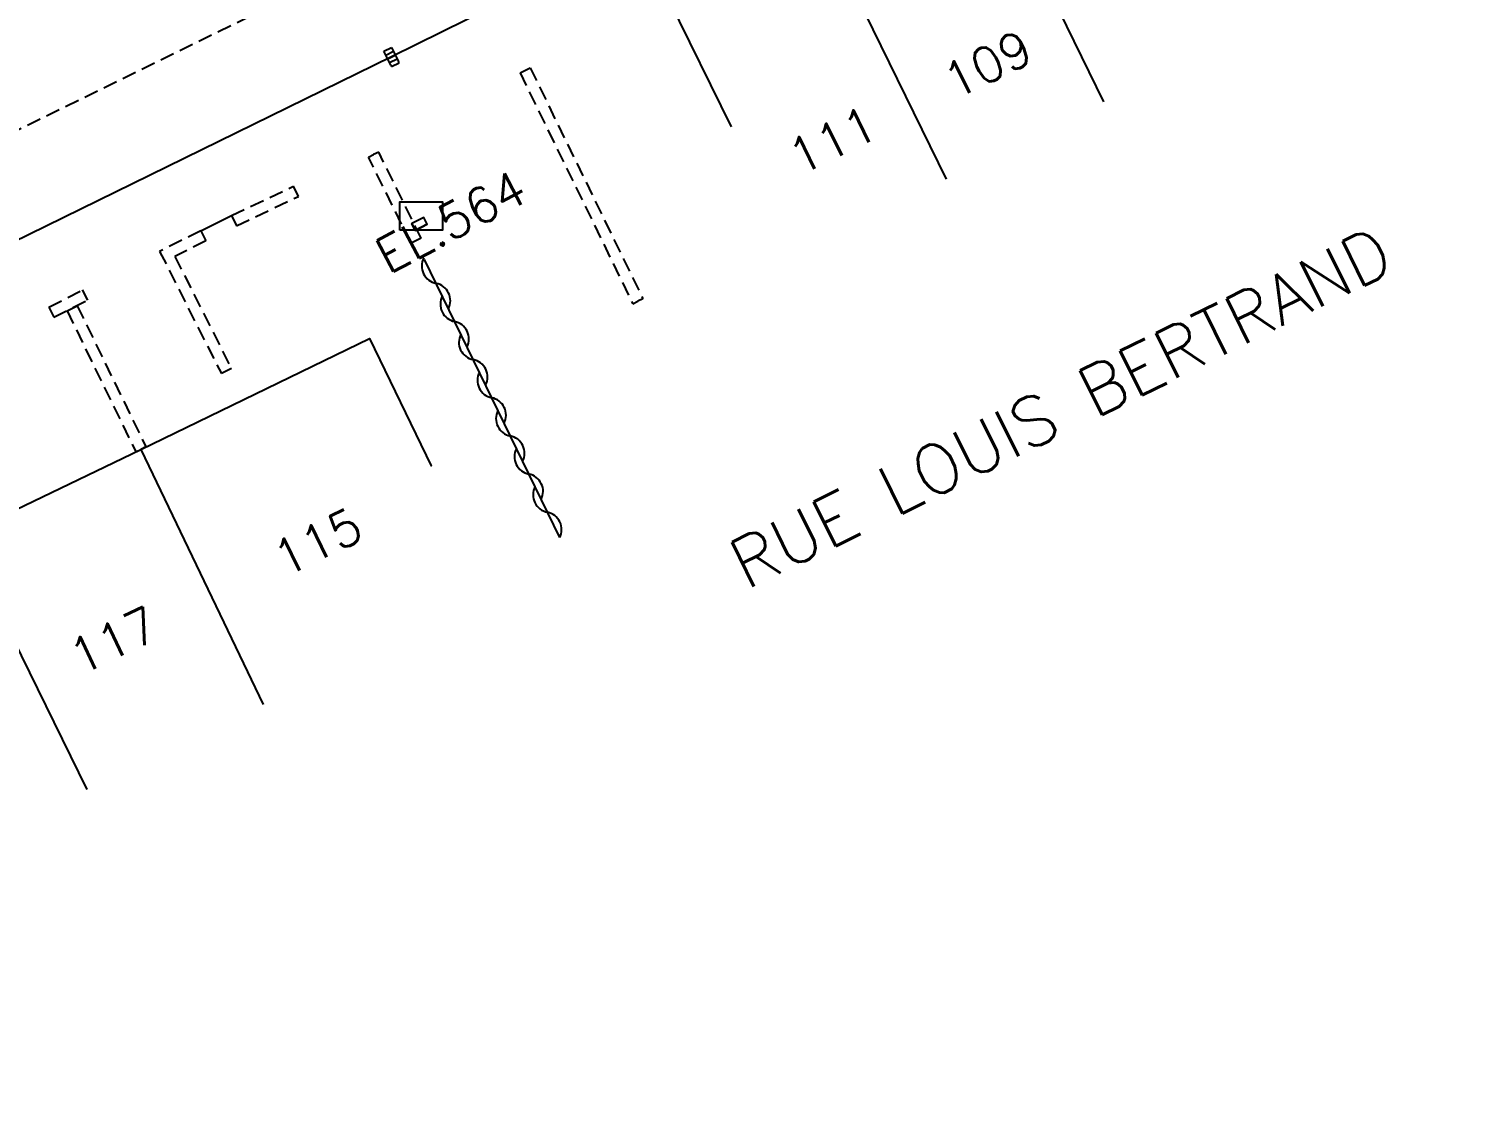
# Model space of a CAD drawing. Header units: millimetres. Extents: x 135999 to 137000, y 128000 to 129000.
# Drawn here: x 136248.3 to 136299.1, y 128768.2 to 128806.6 of the extents above; entities that cross this region are included whole.
import ezdxf
from ezdxf.enums import TextEntityAlignment as Align

# ---------------------------------------------------------------- set-up
doc = ezdxf.new("R2010")
doc.units = ezdxf.units.MM
doc.linetypes.add('DASHED', pattern=[0.75, 0.5, -0.25])
doc.layers.get('0').update_dxf_attribs({"linetype": 'CONTINUOUS'})
for name, color, linetype in [('W0001', 6, 'DASHED'), ('W0008', 7, 'CONTINUOUS'), ('W0100', 7, 'CONTINUOUS'), ('W0105', 7, 'CONTINUOUS'), ('W0112', 1, 'DASHED'), ('W0310', 3, 'CONTINUOUS'), ('W0400', 7, 'CONTINUOUS'), ('W0984', 7, 'CONTINUOUS'), ('W0989', 7, 'CONTINUOUS'), ('W0991', 7, 'CONTINUOUS'), ('W1102', 7, 'CONTINUOUS'), ('W1471', 7, 'CONTINUOUS')]:
    doc.layers.add(name, color=color, linetype=linetype)
doc.styles.get("Standard").update_dxf_attribs({"font": 'romans.shx', "width": 0.85})

# ---------------------------------------------------------------- blocks, each defined once
blk = doc.blocks.new('T1471')
at = {"color": 0, "linetype": 'Continuous', "flags": 128}
blk.add_lwpolyline([(-0.75, -0.5), (-0.75, 0.5), (0.75, 0.5), (0.75, -0.5), (-0.75, -0.5)], dxfattribs=at)
blk = doc.blocks.new('T400')
for p, q in [((-0.15, 0.3), (0.15, 0.3)), ((-0.15, -0.25), (-0.15, 0.3)), ((-0.15, 0.15), (0.15, 0.15)), ((-0.15, 0), (0.15, 0)), ((0.15, 0.3), (0.15, -0.25)), ((-0.15, -0.15), (0.15, -0.15)), ((-0.15, -0.25), (-0.15, -0.3)), ((-0.15, -0.3), (0.15, -0.3)), ((0.15, -0.3), (0.15, -0.25))]:
    blk.add_line(p, q)
blk = doc.blocks.new('t310o')
at = {"color": 0, "linetype": 'Continuous'}
for centre, start, end in [((-0.5, 0.375), 216.8699, 323.1304), ((0.5, -0.375), 36.8699, 143.1303)]:
    blk.add_arc(centre, 0.625, start, end, dxfattribs=at)

msp = doc.modelspace()

# ---------------------------------------------------------------- linework, layer by layer
at = {"layer": 'W0001'}
msp.add_lwpolyline([(136000, 128584.107), (136009.406, 128595.152), (136022.774, 128610.824), (136041.53, 128632.878), (136059.85, 128654.346), (136076.81, 128674.176), (136094.364, 128694.815), (136123.932, 128729.484), (136134.516, 128741.83), (136142.57, 128753.845), (136153.439, 128757.198), (136158.678, 128758.998), (136173.73, 128766.358), (136214.573, 128786.657), (136266.834, 128812.284), (136292.126, 128824.748), (136310.908, 128833.918), (136326.68, 128841.701)], dxfattribs=at)
at = {"layer": 'W0008'}
msp.add_lwpolyline([(136328.162, 128838.521), (136303.877, 128826.533), (136292.036, 128820.765), (136264.644, 128807.331), (136261.113, 128805.578), (136228.143, 128789.412), (136225.764, 128788.27), (136204.74, 128777.937), (136204.162, 128777.681), (136190.915, 128770.922), (136177.351, 128764.262), (136162.924, 128757.169), (136151.877, 128751.866), (136146.188, 128749.49), (136143.929, 128747.372), (136141.932, 128745.172), (136125.692, 128726.329), (136117.284, 128716.531), (136101.838, 128698.405), (136083.32, 128676.702), (136077.835, 128670.285), (136075.231, 128667.246), (136063.987, 128654.092)], dxfattribs=at)
at = {"layer": 'W0100'}
for points in [[(136273.139, 128803.104), (136270.937, 128807.593)], [(136261.828, 128799.683), (136261.828, 128799.683), (136261.828, 128799.683), (136261.828, 128799.683), (136261.828, 128799.683), (136261.828, 128799.683), (136261.828, 128799.683), (136261.828, 128799.683), (136261.828, 128799.683), (136261.828, 128799.683), (136261.828, 128799.683), (136261.828, 128799.683), (136261.828, 128799.683), (136261.828, 128799.683), (136261.828, 128799.683), (136261.828, 128799.683), (136261.828, 128799.683), (136261.828, 128799.683), (136261.828, 128799.683), (136261.828, 128799.683), (136261.828, 128799.683), (136261.828, 128799.683), (136261.828, 128799.683), (136261.828, 128799.683), (136261.828, 128799.683), (136261.828, 128799.683), (136261.828, 128799.683), (136261.828, 128799.683), (136261.828, 128799.683), (136261.828, 128799.683), (136261.828, 128799.683), (136261.828, 128799.683), (136261.828, 128799.683), (136261.828, 128799.683), (136261.828, 128799.683), (136261.828, 128799.683), (136261.828, 128799.683), (136261.828, 128799.683), (136261.828, 128799.683), (136261.828, 128799.683), (136261.828, 128799.683), (136261.828, 128799.683), (136261.828, 128799.683), (136261.828, 128799.683), (136261.828, 128799.683), (136261.828, 128799.683), (136261.828, 128799.683), (136261.828, 128799.683), (136261.828, 128799.683), (136261.828, 128799.683), (136261.828, 128799.683), (136261.828, 128799.683), (136261.828, 128799.683), (136261.828, 128799.683), (136261.828, 128799.683), (136261.828, 128799.683), (136261.828, 128799.683), (136261.828, 128799.683), (136261.828, 128799.683), (136261.828, 128799.683), (136261.828, 128799.683), (136261.828, 128799.683), (136261.828, 128799.683), (136261.828, 128799.683), (136261.828, 128799.683), (136261.828, 128799.683), (136261.828, 128799.683), (136261.828, 128799.683), (136261.828, 128799.683), (136261.828, 128799.683), (136261.828, 128799.683), (136261.828, 128799.683), (136261.828, 128799.683), (136261.828, 128799.683), (136261.828, 128799.683), (136261.828, 128799.683), (136261.828, 128799.683), (136261.828, 128799.683), (136261.828, 128799.683), (136261.828, 128799.683), (136261.828, 128799.683), (136261.828, 128799.683), (136261.828, 128799.683), (136261.828, 128799.683), (136261.828, 128799.683), (136261.828, 128799.683), (136261.828, 128799.683), (136261.828, 128799.683), (136261.828, 128799.683), (136261.828, 128799.683), (136261.828, 128799.683), (136261.828, 128799.683), (136261.828, 128799.683), (136261.828, 128799.683), (136261.828, 128799.683), (136261.828, 128799.683), (136261.828, 128799.683), (136261.828, 128799.683), (136261.828, 128799.683), (136261.953, 128799.445), (136262.376, 128799.667), (136262.251, 128799.905), (136261.828, 128799.683), (136261.828, 128799.683), (136261.828, 128799.683), (136261.828, 128799.683), (136261.828, 128799.683), (136261.828, 128799.683), (136261.828, 128799.683), (136261.828, 128799.683), (136261.828, 128799.683), (136261.828, 128799.683), (136261.828, 128799.683), (136261.828, 128799.683), (136261.828, 128799.683), (136261.828, 128799.683), (136261.828, 128799.683), (136261.828, 128799.683), (136261.828, 128799.683), (136261.828, 128799.683), (136261.828, 128799.683), (136261.828, 128799.683)], [(136262.376, 128799.667), (136261.953, 128799.445), (136261.828, 128799.683), (136261.828, 128799.683), (136261.828, 128799.683), (136261.828, 128799.683), (136261.828, 128799.683), (136261.828, 128799.683), (136261.828, 128799.683), (136261.828, 128799.683), (136261.828, 128799.683), (136261.828, 128799.683), (136261.828, 128799.683), (136261.828, 128799.683), (136261.828, 128799.683), (136261.828, 128799.683), (136261.828, 128799.683), (136261.828, 128799.683), (136261.828, 128799.683), (136261.828, 128799.683), (136261.828, 128799.683), (136261.828, 128799.683), (136261.828, 128799.683), (136261.828, 128799.683), (136261.828, 128799.683), (136261.828, 128799.683), (136261.828, 128799.683), (136261.828, 128799.683), (136261.828, 128799.683), (136261.828, 128799.683), (136261.828, 128799.683), (136261.828, 128799.683), (136261.828, 128799.683), (136261.828, 128799.683), (136261.828, 128799.683), (136261.828, 128799.683), (136261.828, 128799.683), (136261.828, 128799.683), (136261.828, 128799.683), (136261.828, 128799.683), (136261.828, 128799.683), (136261.828, 128799.683), (136261.828, 128799.683), (136261.828, 128799.683), (136261.828, 128799.683), (136261.828, 128799.683), (136261.828, 128799.683), (136261.828, 128799.683), (136261.828, 128799.683), (136261.828, 128799.683), (136261.828, 128799.683), (136261.828, 128799.683), (136261.828, 128799.683), (136261.828, 128799.683), (136261.828, 128799.683), (136261.828, 128799.683), (136261.828, 128799.683), (136261.828, 128799.683), (136261.828, 128799.683), (136261.828, 128799.683), (136261.828, 128799.683), (136261.828, 128799.683), (136261.828, 128799.683), (136261.828, 128799.683), (136261.828, 128799.683), (136261.828, 128799.683), (136261.828, 128799.683), (136261.828, 128799.683), (136261.828, 128799.683), (136261.828, 128799.683), (136261.828, 128799.683), (136261.828, 128799.683), (136261.828, 128799.683), (136261.828, 128799.683), (136261.828, 128799.683), (136261.828, 128799.683), (136261.828, 128799.683), (136261.828, 128799.683), (136261.828, 128799.683), (136261.828, 128799.683), (136261.828, 128799.683), (136261.828, 128799.683), (136261.828, 128799.683), (136261.828, 128799.683), (136261.828, 128799.683), (136261.828, 128799.683), (136261.828, 128799.683), (136261.828, 128799.683), (136261.828, 128799.683), (136261.828, 128799.683), (136261.828, 128799.683), (136261.828, 128799.683), (136261.828, 128799.683), (136261.828, 128799.683), (136261.828, 128799.683), (136261.828, 128799.683), (136261.828, 128799.683), (136261.828, 128799.683), (136261.828, 128799.683), (136261.828, 128799.683), (136261.828, 128799.683), (136261.828, 128799.683), (136261.828, 128799.683), (136261.828, 128799.683), (136261.828, 128799.683), (136261.828, 128799.683), (136261.828, 128799.683), (136261.828, 128799.683), (136261.828, 128799.683), (136261.828, 128799.683), (136261.828, 128799.683), (136261.828, 128799.683), (136261.828, 128799.683), (136261.828, 128799.683), (136261.828, 128799.683), (136261.828, 128799.683), (136261.828, 128799.683), (136261.828, 128799.683), (136261.828, 128799.683), (136261.828, 128799.683)], [(136245.913, 128788.654), (136252.251, 128791.692), (136260.335, 128795.618), (136262.519, 128791.12), (136262.519, 128791.12), (136262.519, 128791.12), (136262.519, 128791.12), (136262.519, 128791.12), (136262.519, 128791.12), (136262.519, 128791.12), (136262.519, 128791.12), (136262.519, 128791.12), (136262.519, 128791.12), (136262.519, 128791.12), (136262.519, 128791.12), (136262.519, 128791.12), (136262.519, 128791.12), (136262.519, 128791.12), (136262.519, 128791.12), (136262.519, 128791.12), (136262.519, 128791.12), (136262.519, 128791.12), (136262.519, 128791.12), (136262.519, 128791.12), (136262.519, 128791.12), (136262.519, 128791.12), (136262.519, 128791.12), (136262.519, 128791.12), (136262.519, 128791.12), (136262.519, 128791.12), (136262.519, 128791.12), (136262.519, 128791.12), (136262.519, 128791.12), (136262.519, 128791.12), (136262.519, 128791.12), (136262.519, 128791.12), (136262.519, 128791.12), (136262.519, 128791.12), (136262.519, 128791.12), (136262.519, 128791.12), (136262.519, 128791.12), (136262.519, 128791.12), (136262.519, 128791.12), (136262.519, 128791.12), (136262.519, 128791.12), (136262.519, 128791.12), (136262.519, 128791.12), (136262.519, 128791.12), (136262.519, 128791.12), (136262.519, 128791.12), (136262.519, 128791.12), (136262.519, 128791.12), (136262.519, 128791.12), (136262.519, 128791.12), (136262.519, 128791.12), (136262.519, 128791.12), (136262.519, 128791.12), (136262.519, 128791.12), (136262.519, 128791.12), (136262.519, 128791.12), (136262.519, 128791.12), (136262.519, 128791.12), (136262.519, 128791.12), (136262.519, 128791.12), (136262.519, 128791.12), (136262.519, 128791.12), (136262.519, 128791.12), (136262.519, 128791.12), (136262.519, 128791.12), (136262.519, 128791.12), (136262.519, 128791.12), (136262.519, 128791.12), (136262.519, 128791.12), (136262.519, 128791.12), (136262.519, 128791.12), (136262.519, 128791.12), (136262.519, 128791.12), (136262.519, 128791.12), (136262.519, 128791.12), (136262.519, 128791.12), (136262.519, 128791.12), (136262.519, 128791.12), (136262.519, 128791.12), (136262.519, 128791.12), (136262.519, 128791.12), (136262.519, 128791.12), (136262.519, 128791.12), (136262.519, 128791.12), (136262.519, 128791.12), (136262.519, 128791.12), (136262.519, 128791.12), (136262.519, 128791.12), (136262.519, 128791.12), (136262.519, 128791.12), (136262.519, 128791.12), (136262.519, 128791.12), (136262.519, 128791.12), (136262.519, 128791.12), (136262.519, 128791.12), (136262.519, 128791.12), (136262.519, 128791.12), (136262.519, 128791.12), (136262.519, 128791.12), (136262.519, 128791.12), (136262.519, 128791.12), (136262.519, 128791.12), (136262.519, 128791.12), (136262.519, 128791.12), (136262.519, 128791.12), (136262.519, 128791.12)], [(136245.913, 128788.654), (136252.251, 128791.692), (136260.335, 128795.618), (136262.519, 128791.12), (136262.519, 128791.12), (136262.519, 128791.12), (136262.519, 128791.12), (136262.519, 128791.12), (136262.519, 128791.12), (136262.519, 128791.12), (136262.519, 128791.12), (136262.519, 128791.12), (136262.519, 128791.12), (136262.519, 128791.12), (136262.519, 128791.12), (136262.519, 128791.12), (136262.519, 128791.12), (136262.519, 128791.12), (136262.519, 128791.12), (136262.519, 128791.12), (136262.519, 128791.12), (136262.519, 128791.12), (136262.519, 128791.12), (136262.519, 128791.12), (136262.519, 128791.12), (136262.519, 128791.12), (136262.519, 128791.12), (136262.519, 128791.12), (136262.519, 128791.12), (136262.519, 128791.12), (136262.519, 128791.12), (136262.519, 128791.12), (136262.519, 128791.12), (136262.519, 128791.12), (136262.519, 128791.12), (136262.519, 128791.12), (136262.519, 128791.12), (136262.519, 128791.12), (136262.519, 128791.12), (136262.519, 128791.12), (136262.519, 128791.12), (136262.519, 128791.12), (136262.519, 128791.12), (136262.519, 128791.12), (136262.519, 128791.12), (136262.519, 128791.12), (136262.519, 128791.12), (136262.519, 128791.12), (136262.519, 128791.12), (136262.519, 128791.12), (136262.519, 128791.12), (136262.519, 128791.12), (136262.519, 128791.12), (136262.519, 128791.12), (136262.519, 128791.12), (136262.519, 128791.12), (136262.519, 128791.12), (136262.519, 128791.12), (136262.519, 128791.12), (136262.519, 128791.12), (136262.519, 128791.12), (136262.519, 128791.12), (136262.519, 128791.12), (136262.519, 128791.12), (136262.519, 128791.12), (136262.519, 128791.12), (136262.519, 128791.12), (136262.519, 128791.12), (136262.519, 128791.12), (136262.519, 128791.12), (136262.519, 128791.12), (136262.519, 128791.12), (136262.519, 128791.12), (136262.519, 128791.12), (136262.519, 128791.12), (136262.519, 128791.12), (136262.519, 128791.12), (136262.519, 128791.12), (136262.519, 128791.12), (136262.519, 128791.12), (136262.519, 128791.12), (136262.519, 128791.12), (136262.519, 128791.12), (136262.519, 128791.12), (136262.519, 128791.12), (136262.519, 128791.12), (136262.519, 128791.12), (136262.519, 128791.12), (136262.519, 128791.12), (136262.519, 128791.12), (136262.519, 128791.12), (136262.519, 128791.12), (136262.519, 128791.12), (136262.519, 128791.12), (136262.519, 128791.12), (136262.519, 128791.12), (136262.519, 128791.12), (136262.519, 128791.12), (136262.519, 128791.12), (136262.519, 128791.12), (136262.519, 128791.12), (136262.519, 128791.12), (136262.519, 128791.12), (136262.519, 128791.12), (136262.519, 128791.12), (136262.519, 128791.12), (136262.519, 128791.12), (136262.519, 128791.12), (136262.519, 128791.12), (136262.519, 128791.12)]]:
    msp.add_lwpolyline(points, dxfattribs=at)
at = {"layer": 'W0105'}
msp.add_line((136254.374, 128799.428), (136255.454, 128799.965), dxfattribs=at)
at = {"layer": 'W0112'}
for points in [[(136265.658, 128805.017), (136266.017, 128805.192), (136270.003, 128797.027), (136269.823, 128796.939), (136269.823, 128796.939), (136269.823, 128796.939), (136269.823, 128796.939), (136269.823, 128796.939), (136269.823, 128796.939), (136269.823, 128796.939), (136269.823, 128796.939), (136269.823, 128796.939), (136269.823, 128796.939), (136269.823, 128796.939), (136269.823, 128796.939), (136269.823, 128796.939), (136269.823, 128796.939), (136269.823, 128796.939), (136269.823, 128796.939), (136269.823, 128796.939), (136269.823, 128796.939), (136269.823, 128796.939), (136269.823, 128796.939), (136269.823, 128796.939), (136269.823, 128796.939), (136269.823, 128796.939), (136269.823, 128796.939), (136269.823, 128796.939), (136269.823, 128796.939), (136269.823, 128796.939), (136269.823, 128796.939), (136269.823, 128796.939), (136269.823, 128796.939), (136269.823, 128796.939), (136269.823, 128796.939), (136269.823, 128796.939), (136269.823, 128796.939), (136269.823, 128796.939), (136269.823, 128796.939), (136269.823, 128796.939), (136269.823, 128796.939), (136269.823, 128796.939), (136269.823, 128796.939), (136269.823, 128796.939), (136269.823, 128796.939), (136269.823, 128796.939), (136269.823, 128796.939), (136269.823, 128796.939), (136269.823, 128796.939), (136269.823, 128796.939), (136269.823, 128796.939), (136269.823, 128796.939), (136269.823, 128796.939), (136269.823, 128796.939), (136269.823, 128796.939), (136269.823, 128796.939), (136269.823, 128796.939), (136269.823, 128796.939), (136269.823, 128796.939), (136269.823, 128796.939), (136269.823, 128796.939), (136269.823, 128796.939), (136269.823, 128796.939), (136269.823, 128796.939), (136269.823, 128796.939), (136269.823, 128796.939), (136269.823, 128796.939), (136269.823, 128796.939), (136269.823, 128796.939), (136269.823, 128796.939), (136269.823, 128796.939), (136269.823, 128796.939), (136269.823, 128796.939), (136269.823, 128796.939), (136269.823, 128796.939), (136269.823, 128796.939), (136269.823, 128796.939), (136269.823, 128796.939), (136269.823, 128796.939), (136269.823, 128796.939), (136269.823, 128796.939), (136269.823, 128796.939), (136269.823, 128796.939), (136269.823, 128796.939), (136269.823, 128796.939), (136269.823, 128796.939), (136269.823, 128796.939), (136269.823, 128796.939), (136269.823, 128796.939), (136269.823, 128796.939), (136269.823, 128796.939), (136269.823, 128796.939), (136269.823, 128796.939), (136269.823, 128796.939), (136269.823, 128796.939), (136269.823, 128796.939), (136269.823, 128796.939), (136269.823, 128796.939), (136269.823, 128796.939), (136269.823, 128796.939), (136269.823, 128796.939), (136269.823, 128796.939), (136269.823, 128796.939), (136269.823, 128796.939), (136269.823, 128796.939), (136269.823, 128796.939), (136269.823, 128796.939), (136269.823, 128796.939), (136269.823, 128796.939), (136269.823, 128796.939), (136269.823, 128796.939), (136269.823, 128796.939), (136269.823, 128796.939), (136269.823, 128796.939), (136269.823, 128796.939), (136269.823, 128796.939), (136269.823, 128796.939), (136269.823, 128796.939), (136269.823, 128796.939), (136269.823, 128796.939)], [(136265.658, 128805.017), (136269.644, 128796.851), (136269.823, 128796.939), (136269.823, 128796.939), (136269.823, 128796.939), (136269.823, 128796.939), (136269.823, 128796.939), (136269.823, 128796.939), (136269.823, 128796.939), (136269.823, 128796.939), (136269.823, 128796.939), (136269.823, 128796.939), (136269.823, 128796.939), (136269.823, 128796.939), (136269.823, 128796.939), (136269.823, 128796.939), (136269.823, 128796.939), (136269.823, 128796.939), (136269.823, 128796.939), (136269.823, 128796.939), (136269.823, 128796.939), (136269.823, 128796.939), (136269.823, 128796.939), (136269.823, 128796.939), (136269.823, 128796.939), (136269.823, 128796.939), (136269.823, 128796.939), (136269.823, 128796.939), (136269.823, 128796.939), (136269.823, 128796.939), (136269.823, 128796.939), (136269.823, 128796.939), (136269.823, 128796.939), (136269.823, 128796.939), (136269.823, 128796.939), (136269.823, 128796.939), (136269.823, 128796.939), (136269.823, 128796.939), (136269.823, 128796.939), (136269.823, 128796.939), (136269.823, 128796.939), (136269.823, 128796.939), (136269.823, 128796.939), (136269.823, 128796.939), (136269.823, 128796.939), (136269.823, 128796.939), (136269.823, 128796.939), (136269.823, 128796.939), (136269.823, 128796.939), (136269.823, 128796.939), (136269.823, 128796.939), (136269.823, 128796.939), (136269.823, 128796.939), (136269.823, 128796.939), (136269.823, 128796.939), (136269.823, 128796.939), (136269.823, 128796.939), (136269.823, 128796.939), (136269.823, 128796.939), (136269.823, 128796.939), (136269.823, 128796.939), (136269.823, 128796.939), (136269.823, 128796.939), (136269.823, 128796.939), (136269.823, 128796.939), (136269.823, 128796.939), (136269.823, 128796.939), (136269.823, 128796.939), (136269.823, 128796.939), (136269.823, 128796.939), (136269.823, 128796.939), (136269.823, 128796.939), (136269.823, 128796.939), (136269.823, 128796.939), (136269.823, 128796.939), (136269.823, 128796.939), (136269.823, 128796.939), (136269.823, 128796.939), (136269.823, 128796.939), (136269.823, 128796.939), (136269.823, 128796.939), (136269.823, 128796.939), (136269.823, 128796.939), (136269.823, 128796.939), (136269.823, 128796.939), (136269.823, 128796.939), (136269.823, 128796.939), (136269.823, 128796.939), (136269.823, 128796.939), (136269.823, 128796.939), (136269.823, 128796.939), (136269.823, 128796.939), (136269.823, 128796.939), (136269.823, 128796.939), (136269.823, 128796.939), (136269.823, 128796.939), (136269.823, 128796.939), (136269.823, 128796.939), (136269.823, 128796.939), (136269.823, 128796.939), (136269.823, 128796.939), (136269.823, 128796.939), (136269.823, 128796.939), (136269.823, 128796.939), (136269.823, 128796.939), (136269.823, 128796.939), (136269.823, 128796.939), (136269.823, 128796.939), (136269.823, 128796.939), (136269.823, 128796.939), (136269.823, 128796.939), (136269.823, 128796.939), (136269.823, 128796.939), (136269.823, 128796.939), (136269.823, 128796.939), (136269.823, 128796.939), (136269.823, 128796.939), (136269.823, 128796.939), (136269.823, 128796.939), (136269.823, 128796.939)], [(136262.162, 128799.165), (136261.803, 128798.988), (136260.301, 128802.035), (136260.48, 128802.124), (136260.48, 128802.124), (136260.48, 128802.124), (136260.48, 128802.124), (136260.48, 128802.124), (136260.48, 128802.124), (136260.48, 128802.124), (136260.48, 128802.124), (136260.48, 128802.124), (136260.48, 128802.124), (136260.48, 128802.124), (136260.48, 128802.124), (136260.48, 128802.124), (136260.48, 128802.124), (136260.48, 128802.124), (136260.48, 128802.124), (136260.48, 128802.124), (136260.48, 128802.124), (136260.48, 128802.124), (136260.48, 128802.124), (136260.48, 128802.124), (136260.48, 128802.124), (136260.48, 128802.124), (136260.48, 128802.124), (136260.48, 128802.124), (136260.48, 128802.124), (136260.48, 128802.124), (136260.48, 128802.124), (136260.48, 128802.124), (136260.48, 128802.124), (136260.48, 128802.124), (136260.48, 128802.124), (136260.48, 128802.124), (136260.48, 128802.124), (136260.48, 128802.124), (136260.48, 128802.124), (136260.48, 128802.124), (136260.48, 128802.124), (136260.48, 128802.124), (136260.48, 128802.124), (136260.48, 128802.124), (136260.48, 128802.124), (136260.48, 128802.124), (136260.48, 128802.124), (136260.48, 128802.124), (136260.48, 128802.124), (136260.48, 128802.124), (136260.48, 128802.124), (136260.48, 128802.124), (136260.48, 128802.124), (136260.48, 128802.124), (136260.48, 128802.124), (136260.48, 128802.124), (136260.48, 128802.124), (136260.48, 128802.124), (136260.48, 128802.124), (136260.48, 128802.124), (136260.48, 128802.124), (136260.48, 128802.124), (136260.48, 128802.124), (136260.48, 128802.124), (136260.48, 128802.124), (136260.48, 128802.124), (136260.48, 128802.124), (136260.48, 128802.124), (136260.48, 128802.124), (136260.48, 128802.124), (136260.48, 128802.124), (136260.48, 128802.124), (136260.48, 128802.124), (136260.48, 128802.124), (136260.48, 128802.124), (136260.48, 128802.124), (136260.48, 128802.124), (136260.48, 128802.124), (136260.48, 128802.124), (136260.48, 128802.124), (136260.48, 128802.124), (136260.48, 128802.124), (136260.48, 128802.124), (136260.48, 128802.124), (136260.48, 128802.124), (136260.48, 128802.124), (136260.48, 128802.124), (136260.48, 128802.124), (136260.48, 128802.124), (136260.48, 128802.124), (136260.48, 128802.124), (136260.48, 128802.124), (136260.48, 128802.124), (136260.48, 128802.124), (136260.48, 128802.124), (136260.48, 128802.124), (136260.48, 128802.124), (136260.48, 128802.124), (136260.48, 128802.124), (136260.48, 128802.124), (136260.48, 128802.124), (136260.48, 128802.124), (136260.48, 128802.124), (136260.48, 128802.124), (136260.48, 128802.124), (136260.48, 128802.124), (136260.48, 128802.124), (136260.48, 128802.124), (136260.48, 128802.124), (136260.48, 128802.124), (136260.48, 128802.124), (136260.48, 128802.124), (136260.48, 128802.124), (136260.48, 128802.124), (136260.48, 128802.124), (136260.48, 128802.124), (136260.48, 128802.124), (136260.48, 128802.124), (136260.48, 128802.124), (136260.48, 128802.124)], [(136262.162, 128799.165), (136260.659, 128802.212), (136260.48, 128802.124), (136260.48, 128802.124), (136260.48, 128802.124), (136260.48, 128802.124), (136260.48, 128802.124), (136260.48, 128802.124), (136260.48, 128802.124), (136260.48, 128802.124), (136260.48, 128802.124), (136260.48, 128802.124), (136260.48, 128802.124), (136260.48, 128802.124), (136260.48, 128802.124), (136260.48, 128802.124), (136260.48, 128802.124), (136260.48, 128802.124), (136260.48, 128802.124), (136260.48, 128802.124), (136260.48, 128802.124), (136260.48, 128802.124), (136260.48, 128802.124), (136260.48, 128802.124), (136260.48, 128802.124), (136260.48, 128802.124), (136260.48, 128802.124), (136260.48, 128802.124), (136260.48, 128802.124), (136260.48, 128802.124), (136260.48, 128802.124), (136260.48, 128802.124), (136260.48, 128802.124), (136260.48, 128802.124), (136260.48, 128802.124), (136260.48, 128802.124), (136260.48, 128802.124), (136260.48, 128802.124), (136260.48, 128802.124), (136260.48, 128802.124), (136260.48, 128802.124), (136260.48, 128802.124), (136260.48, 128802.124), (136260.48, 128802.124), (136260.48, 128802.124), (136260.48, 128802.124), (136260.48, 128802.124), (136260.48, 128802.124), (136260.48, 128802.124), (136260.48, 128802.124), (136260.48, 128802.124), (136260.48, 128802.124), (136260.48, 128802.124), (136260.48, 128802.124), (136260.48, 128802.124), (136260.48, 128802.124), (136260.48, 128802.124), (136260.48, 128802.124), (136260.48, 128802.124), (136260.48, 128802.124), (136260.48, 128802.124), (136260.48, 128802.124), (136260.48, 128802.124), (136260.48, 128802.124), (136260.48, 128802.124), (136260.48, 128802.124), (136260.48, 128802.124), (136260.48, 128802.124), (136260.48, 128802.124), (136260.48, 128802.124), (136260.48, 128802.124), (136260.48, 128802.124), (136260.48, 128802.124), (136260.48, 128802.124), (136260.48, 128802.124), (136260.48, 128802.124), (136260.48, 128802.124), (136260.48, 128802.124), (136260.48, 128802.124), (136260.48, 128802.124), (136260.48, 128802.124), (136260.48, 128802.124), (136260.48, 128802.124), (136260.48, 128802.124), (136260.48, 128802.124), (136260.48, 128802.124), (136260.48, 128802.124), (136260.48, 128802.124), (136260.48, 128802.124), (136260.48, 128802.124), (136260.48, 128802.124), (136260.48, 128802.124), (136260.48, 128802.124), (136260.48, 128802.124), (136260.48, 128802.124), (136260.48, 128802.124), (136260.48, 128802.124), (136260.48, 128802.124), (136260.48, 128802.124), (136260.48, 128802.124), (136260.48, 128802.124), (136260.48, 128802.124), (136260.48, 128802.124), (136260.48, 128802.124), (136260.48, 128802.124), (136260.48, 128802.124), (136260.48, 128802.124), (136260.48, 128802.124), (136260.48, 128802.124), (136260.48, 128802.124), (136260.48, 128802.124), (136260.48, 128802.124), (136260.48, 128802.124), (136260.48, 128802.124), (136260.48, 128802.124), (136260.48, 128802.124), (136260.48, 128802.124), (136260.48, 128802.124), (136260.48, 128802.124), (136260.48, 128802.124)], [(136255.454, 128799.965), (136257.651, 128801.008), (136257.651, 128801.008), (136257.651, 128801.008), (136257.651, 128801.008), (136257.651, 128801.008), (136257.651, 128801.008), (136257.651, 128801.008), (136257.651, 128801.008), (136257.651, 128801.008), (136257.651, 128801.008), (136257.651, 128801.008), (136257.651, 128801.008), (136257.651, 128801.008), (136257.651, 128801.008), (136257.651, 128801.008), (136257.651, 128801.008), (136257.651, 128801.008), (136257.651, 128801.008), (136257.651, 128801.008), (136257.651, 128801.008), (136257.651, 128801.008), (136257.651, 128801.008), (136257.651, 128801.008), (136257.651, 128801.008), (136257.651, 128801.008), (136257.651, 128801.008), (136257.651, 128801.008), (136257.651, 128801.008), (136257.651, 128801.008), (136257.651, 128801.008), (136257.651, 128801.008), (136257.651, 128801.008), (136257.651, 128801.008), (136257.651, 128801.008), (136257.651, 128801.008), (136257.651, 128801.008), (136257.651, 128801.008), (136257.651, 128801.008), (136257.651, 128801.008), (136257.651, 128801.008), (136257.651, 128801.008), (136257.651, 128801.008), (136257.651, 128801.008), (136257.651, 128801.008), (136257.651, 128801.008), (136257.651, 128801.008), (136257.651, 128801.008), (136257.651, 128801.008), (136257.651, 128801.008), (136257.651, 128801.008), (136257.651, 128801.008), (136257.651, 128801.008), (136257.651, 128801.008), (136257.651, 128801.008), (136257.651, 128801.008), (136257.651, 128801.008), (136257.651, 128801.008), (136257.651, 128801.008), (136257.651, 128801.008), (136257.651, 128801.008), (136257.651, 128801.008), (136257.651, 128801.008), (136257.651, 128801.008), (136257.651, 128801.008), (136257.651, 128801.008), (136257.651, 128801.008), (136257.651, 128801.008), (136257.651, 128801.008), (136257.651, 128801.008), (136257.651, 128801.008), (136257.651, 128801.008), (136257.651, 128801.008), (136257.651, 128801.008), (136257.651, 128801.008), (136257.651, 128801.008), (136257.651, 128801.008), (136257.651, 128801.008), (136257.651, 128801.008), (136257.651, 128801.008), (136257.651, 128801.008), (136257.651, 128801.008), (136257.651, 128801.008), (136257.651, 128801.008), (136257.651, 128801.008), (136257.651, 128801.008), (136257.651, 128801.008), (136257.651, 128801.008), (136257.651, 128801.008), (136257.651, 128801.008), (136257.651, 128801.008), (136257.651, 128801.008), (136257.651, 128801.008), (136257.651, 128801.008), (136257.651, 128801.008), (136257.651, 128801.008), (136257.651, 128801.008), (136257.651, 128801.008), (136257.651, 128801.008), (136257.651, 128801.008), (136257.651, 128801.008), (136257.651, 128801.008), (136257.651, 128801.008), (136257.651, 128801.008), (136257.651, 128801.008), (136257.651, 128801.008), (136257.651, 128801.008), (136257.651, 128801.008), (136257.651, 128801.008), (136257.651, 128801.008), (136257.651, 128801.008), (136257.651, 128801.008), (136257.651, 128801.008), (136257.651, 128801.008), (136257.651, 128801.008), (136257.651, 128801.008), (136257.651, 128801.008), (136257.651, 128801.008), (136257.651, 128801.008), (136257.651, 128801.008)], [(136255.454, 128799.965), (136255.626, 128799.604), (136257.822, 128800.647), (136257.651, 128801.008), (136257.651, 128801.008), (136257.651, 128801.008), (136257.651, 128801.008), (136257.651, 128801.008), (136257.651, 128801.008), (136257.651, 128801.008), (136257.651, 128801.008), (136257.651, 128801.008), (136257.651, 128801.008), (136257.651, 128801.008), (136257.651, 128801.008), (136257.651, 128801.008), (136257.651, 128801.008), (136257.651, 128801.008), (136257.651, 128801.008), (136257.651, 128801.008), (136257.651, 128801.008), (136257.651, 128801.008), (136257.651, 128801.008), (136257.651, 128801.008), (136257.651, 128801.008), (136257.651, 128801.008), (136257.651, 128801.008), (136257.651, 128801.008), (136257.651, 128801.008), (136257.651, 128801.008), (136257.651, 128801.008), (136257.651, 128801.008), (136257.651, 128801.008), (136257.651, 128801.008), (136257.651, 128801.008), (136257.651, 128801.008), (136257.651, 128801.008), (136257.651, 128801.008), (136257.651, 128801.008), (136257.651, 128801.008), (136257.651, 128801.008), (136257.651, 128801.008), (136257.651, 128801.008), (136257.651, 128801.008), (136257.651, 128801.008), (136257.651, 128801.008), (136257.651, 128801.008), (136257.651, 128801.008), (136257.651, 128801.008), (136257.651, 128801.008), (136257.651, 128801.008), (136257.651, 128801.008), (136257.651, 128801.008), (136257.651, 128801.008), (136257.651, 128801.008), (136257.651, 128801.008), (136257.651, 128801.008), (136257.651, 128801.008), (136257.651, 128801.008), (136257.651, 128801.008), (136257.651, 128801.008), (136257.651, 128801.008), (136257.651, 128801.008), (136257.651, 128801.008), (136257.651, 128801.008), (136257.651, 128801.008), (136257.651, 128801.008), (136257.651, 128801.008), (136257.651, 128801.008), (136257.651, 128801.008), (136257.651, 128801.008), (136257.651, 128801.008), (136257.651, 128801.008), (136257.651, 128801.008), (136257.651, 128801.008), (136257.651, 128801.008), (136257.651, 128801.008), (136257.651, 128801.008), (136257.651, 128801.008), (136257.651, 128801.008), (136257.651, 128801.008), (136257.651, 128801.008), (136257.651, 128801.008), (136257.651, 128801.008), (136257.651, 128801.008), (136257.651, 128801.008), (136257.651, 128801.008), (136257.651, 128801.008), (136257.651, 128801.008), (136257.651, 128801.008), (136257.651, 128801.008), (136257.651, 128801.008), (136257.651, 128801.008), (136257.651, 128801.008), (136257.651, 128801.008), (136257.651, 128801.008), (136257.651, 128801.008), (136257.651, 128801.008), (136257.651, 128801.008), (136257.651, 128801.008), (136257.651, 128801.008), (136257.651, 128801.008), (136257.651, 128801.008), (136257.651, 128801.008), (136257.651, 128801.008), (136257.651, 128801.008), (136257.651, 128801.008), (136257.651, 128801.008), (136257.651, 128801.008), (136257.651, 128801.008), (136257.651, 128801.008), (136257.651, 128801.008), (136257.651, 128801.008), (136257.651, 128801.008), (136257.651, 128801.008), (136257.651, 128801.008), (136257.651, 128801.008), (136257.651, 128801.008), (136257.651, 128801.008), (136257.651, 128801.008)], [(136254.374, 128799.428), (136252.913, 128798.702), (136255.095, 128794.376), (136255.095, 128794.376), (136255.095, 128794.376), (136255.095, 128794.376), (136255.095, 128794.376), (136255.095, 128794.376), (136255.095, 128794.376), (136255.095, 128794.376), (136255.095, 128794.376), (136255.095, 128794.376), (136255.095, 128794.376), (136255.095, 128794.376), (136255.095, 128794.376), (136255.095, 128794.376), (136255.095, 128794.376), (136255.095, 128794.376), (136255.095, 128794.376), (136255.095, 128794.376), (136255.095, 128794.376), (136255.095, 128794.376), (136255.095, 128794.376), (136255.095, 128794.376), (136255.095, 128794.376), (136255.095, 128794.376), (136255.095, 128794.376), (136255.095, 128794.376), (136255.095, 128794.376), (136255.095, 128794.376), (136255.095, 128794.376), (136255.095, 128794.376), (136255.095, 128794.376), (136255.095, 128794.376), (136255.095, 128794.376), (136255.095, 128794.376), (136255.095, 128794.376), (136255.095, 128794.376), (136255.095, 128794.376), (136255.095, 128794.376), (136255.095, 128794.376), (136255.095, 128794.376), (136255.095, 128794.376), (136255.095, 128794.376), (136255.095, 128794.376), (136255.095, 128794.376), (136255.095, 128794.376), (136255.095, 128794.376), (136255.095, 128794.376), (136255.095, 128794.376), (136255.095, 128794.376), (136255.095, 128794.376), (136255.095, 128794.376), (136255.095, 128794.376), (136255.095, 128794.376), (136255.095, 128794.376), (136255.095, 128794.376), (136255.095, 128794.376), (136255.095, 128794.376), (136255.095, 128794.376), (136255.095, 128794.376), (136255.095, 128794.376), (136255.095, 128794.376), (136255.095, 128794.376), (136255.095, 128794.376), (136255.095, 128794.376), (136255.095, 128794.376), (136255.095, 128794.376), (136255.095, 128794.376), (136255.095, 128794.376), (136255.095, 128794.376), (136255.095, 128794.376), (136255.095, 128794.376), (136255.095, 128794.376), (136255.095, 128794.376), (136255.095, 128794.376), (136255.095, 128794.376), (136255.095, 128794.376), (136255.095, 128794.376), (136255.095, 128794.376), (136255.095, 128794.376), (136255.095, 128794.376), (136255.095, 128794.376), (136255.095, 128794.376), (136255.095, 128794.376), (136255.095, 128794.376), (136255.095, 128794.376), (136255.095, 128794.376), (136255.095, 128794.376), (136255.095, 128794.376), (136255.095, 128794.376), (136255.095, 128794.376), (136255.095, 128794.376), (136255.095, 128794.376), (136255.095, 128794.376), (136255.095, 128794.376), (136255.095, 128794.376), (136255.095, 128794.376), (136255.095, 128794.376), (136255.095, 128794.376), (136255.095, 128794.376), (136255.095, 128794.376), (136255.095, 128794.376), (136255.095, 128794.376), (136255.095, 128794.376), (136255.095, 128794.376), (136255.095, 128794.376), (136255.095, 128794.376), (136255.095, 128794.376), (136255.095, 128794.376), (136255.095, 128794.376), (136255.095, 128794.376), (136255.095, 128794.376), (136255.095, 128794.376), (136255.095, 128794.376), (136255.095, 128794.376), (136255.095, 128794.376), (136255.095, 128794.376), (136255.095, 128794.376), (136255.095, 128794.376)], [(136254.374, 128799.428), (136254.552, 128799.07), (136253.451, 128798.523), (136255.452, 128794.556), (136255.095, 128794.376), (136255.095, 128794.376), (136255.095, 128794.376), (136255.095, 128794.376), (136255.095, 128794.376), (136255.095, 128794.376), (136255.095, 128794.376), (136255.095, 128794.376), (136255.095, 128794.376), (136255.095, 128794.376), (136255.095, 128794.376), (136255.095, 128794.376), (136255.095, 128794.376), (136255.095, 128794.376), (136255.095, 128794.376), (136255.095, 128794.376), (136255.095, 128794.376), (136255.095, 128794.376), (136255.095, 128794.376), (136255.095, 128794.376), (136255.095, 128794.376), (136255.095, 128794.376), (136255.095, 128794.376), (136255.095, 128794.376), (136255.095, 128794.376), (136255.095, 128794.376), (136255.095, 128794.376), (136255.095, 128794.376), (136255.095, 128794.376), (136255.095, 128794.376), (136255.095, 128794.376), (136255.095, 128794.376), (136255.095, 128794.376), (136255.095, 128794.376), (136255.095, 128794.376), (136255.095, 128794.376), (136255.095, 128794.376), (136255.095, 128794.376), (136255.095, 128794.376), (136255.095, 128794.376), (136255.095, 128794.376), (136255.095, 128794.376), (136255.095, 128794.376), (136255.095, 128794.376), (136255.095, 128794.376), (136255.095, 128794.376), (136255.095, 128794.376), (136255.095, 128794.376), (136255.095, 128794.376), (136255.095, 128794.376), (136255.095, 128794.376), (136255.095, 128794.376), (136255.095, 128794.376), (136255.095, 128794.376), (136255.095, 128794.376), (136255.095, 128794.376), (136255.095, 128794.376), (136255.095, 128794.376), (136255.095, 128794.376), (136255.095, 128794.376), (136255.095, 128794.376), (136255.095, 128794.376), (136255.095, 128794.376), (136255.095, 128794.376), (136255.095, 128794.376), (136255.095, 128794.376), (136255.095, 128794.376), (136255.095, 128794.376), (136255.095, 128794.376), (136255.095, 128794.376), (136255.095, 128794.376), (136255.095, 128794.376), (136255.095, 128794.376), (136255.095, 128794.376), (136255.095, 128794.376), (136255.095, 128794.376), (136255.095, 128794.376), (136255.095, 128794.376), (136255.095, 128794.376), (136255.095, 128794.376), (136255.095, 128794.376), (136255.095, 128794.376), (136255.095, 128794.376), (136255.095, 128794.376), (136255.095, 128794.376), (136255.095, 128794.376), (136255.095, 128794.376), (136255.095, 128794.376), (136255.095, 128794.376), (136255.095, 128794.376), (136255.095, 128794.376), (136255.095, 128794.376), (136255.095, 128794.376), (136255.095, 128794.376), (136255.095, 128794.376), (136255.095, 128794.376), (136255.095, 128794.376), (136255.095, 128794.376), (136255.095, 128794.376), (136255.095, 128794.376), (136255.095, 128794.376), (136255.095, 128794.376), (136255.095, 128794.376), (136255.095, 128794.376), (136255.095, 128794.376), (136255.095, 128794.376), (136255.095, 128794.376), (136255.095, 128794.376), (136255.095, 128794.376), (136255.095, 128794.376), (136255.095, 128794.376), (136255.095, 128794.376), (136255.095, 128794.376), (136255.095, 128794.376), (136255.095, 128794.376), (136255.095, 128794.376)], [(136248.995, 128796.726), (136250.189, 128797.337), (136250.189, 128797.337), (136250.189, 128797.337), (136250.189, 128797.337), (136250.189, 128797.337), (136250.189, 128797.337), (136250.189, 128797.337), (136250.189, 128797.337), (136250.189, 128797.337), (136250.189, 128797.337), (136250.189, 128797.337), (136250.189, 128797.337), (136250.189, 128797.337), (136250.189, 128797.337), (136250.189, 128797.337), (136250.189, 128797.337), (136250.189, 128797.337), (136250.189, 128797.337), (136250.189, 128797.337), (136250.189, 128797.337), (136250.189, 128797.337), (136250.189, 128797.337), (136250.189, 128797.337), (136250.189, 128797.337), (136250.189, 128797.337), (136250.189, 128797.337), (136250.189, 128797.337), (136250.189, 128797.337), (136250.189, 128797.337), (136250.189, 128797.337), (136250.189, 128797.337), (136250.189, 128797.337), (136250.189, 128797.337), (136250.189, 128797.337), (136250.189, 128797.337), (136250.189, 128797.337), (136250.189, 128797.337), (136250.189, 128797.337), (136250.189, 128797.337), (136250.189, 128797.337), (136250.189, 128797.337), (136250.189, 128797.337), (136250.189, 128797.337), (136250.189, 128797.337), (136250.189, 128797.337), (136250.189, 128797.337), (136250.189, 128797.337), (136250.189, 128797.337), (136250.189, 128797.337), (136250.189, 128797.337), (136250.189, 128797.337), (136250.189, 128797.337), (136250.189, 128797.337), (136250.189, 128797.337), (136250.189, 128797.337), (136250.189, 128797.337), (136250.189, 128797.337), (136250.189, 128797.337), (136250.189, 128797.337), (136250.189, 128797.337), (136250.189, 128797.337), (136250.189, 128797.337), (136250.189, 128797.337), (136250.189, 128797.337), (136250.189, 128797.337), (136250.189, 128797.337), (136250.189, 128797.337), (136250.189, 128797.337), (136250.189, 128797.337), (136250.189, 128797.337), (136250.189, 128797.337), (136250.189, 128797.337), (136250.189, 128797.337), (136250.189, 128797.337), (136250.189, 128797.337), (136250.189, 128797.337), (136250.189, 128797.337), (136250.189, 128797.337), (136250.189, 128797.337), (136250.189, 128797.337), (136250.189, 128797.337), (136250.189, 128797.337), (136250.189, 128797.337), (136250.189, 128797.337), (136250.189, 128797.337), (136250.189, 128797.337), (136250.189, 128797.337), (136250.189, 128797.337), (136250.189, 128797.337), (136250.189, 128797.337), (136250.189, 128797.337), (136250.189, 128797.337), (136250.189, 128797.337), (136250.189, 128797.337), (136250.189, 128797.337), (136250.189, 128797.337), (136250.189, 128797.337), (136250.189, 128797.337), (136250.189, 128797.337), (136250.189, 128797.337), (136250.189, 128797.337), (136250.189, 128797.337), (136250.189, 128797.337), (136250.189, 128797.337), (136250.189, 128797.337), (136250.189, 128797.337), (136250.189, 128797.337), (136250.189, 128797.337), (136250.189, 128797.337), (136250.189, 128797.337), (136250.189, 128797.337), (136250.189, 128797.337), (136250.189, 128797.337), (136250.189, 128797.337), (136250.189, 128797.337), (136250.189, 128797.337), (136250.189, 128797.337), (136250.189, 128797.337), (136250.189, 128797.337)], [(136248.995, 128796.726), (136249.177, 128796.37), (136250.371, 128796.98), (136250.189, 128797.337), (136250.189, 128797.337), (136250.189, 128797.337), (136250.189, 128797.337), (136250.189, 128797.337), (136250.189, 128797.337), (136250.189, 128797.337), (136250.189, 128797.337), (136250.189, 128797.337), (136250.189, 128797.337), (136250.189, 128797.337), (136250.189, 128797.337), (136250.189, 128797.337), (136250.189, 128797.337), (136250.189, 128797.337), (136250.189, 128797.337), (136250.189, 128797.337), (136250.189, 128797.337), (136250.189, 128797.337), (136250.189, 128797.337), (136250.189, 128797.337), (136250.189, 128797.337), (136250.189, 128797.337), (136250.189, 128797.337), (136250.189, 128797.337), (136250.189, 128797.337), (136250.189, 128797.337), (136250.189, 128797.337), (136250.189, 128797.337), (136250.189, 128797.337), (136250.189, 128797.337), (136250.189, 128797.337), (136250.189, 128797.337), (136250.189, 128797.337), (136250.189, 128797.337), (136250.189, 128797.337), (136250.189, 128797.337), (136250.189, 128797.337), (136250.189, 128797.337), (136250.189, 128797.337), (136250.189, 128797.337), (136250.189, 128797.337), (136250.189, 128797.337), (136250.189, 128797.337), (136250.189, 128797.337), (136250.189, 128797.337), (136250.189, 128797.337), (136250.189, 128797.337), (136250.189, 128797.337), (136250.189, 128797.337), (136250.189, 128797.337), (136250.189, 128797.337), (136250.189, 128797.337), (136250.189, 128797.337), (136250.189, 128797.337), (136250.189, 128797.337), (136250.189, 128797.337), (136250.189, 128797.337), (136250.189, 128797.337), (136250.189, 128797.337), (136250.189, 128797.337), (136250.189, 128797.337), (136250.189, 128797.337), (136250.189, 128797.337), (136250.189, 128797.337), (136250.189, 128797.337), (136250.189, 128797.337), (136250.189, 128797.337), (136250.189, 128797.337), (136250.189, 128797.337), (136250.189, 128797.337), (136250.189, 128797.337), (136250.189, 128797.337), (136250.189, 128797.337), (136250.189, 128797.337), (136250.189, 128797.337), (136250.189, 128797.337), (136250.189, 128797.337), (136250.189, 128797.337), (136250.189, 128797.337), (136250.189, 128797.337), (136250.189, 128797.337), (136250.189, 128797.337), (136250.189, 128797.337), (136250.189, 128797.337), (136250.189, 128797.337), (136250.189, 128797.337), (136250.189, 128797.337), (136250.189, 128797.337), (136250.189, 128797.337), (136250.189, 128797.337), (136250.189, 128797.337), (136250.189, 128797.337), (136250.189, 128797.337), (136250.189, 128797.337), (136250.189, 128797.337), (136250.189, 128797.337), (136250.189, 128797.337), (136250.189, 128797.337), (136250.189, 128797.337), (136250.189, 128797.337), (136250.189, 128797.337), (136250.189, 128797.337), (136250.189, 128797.337), (136250.189, 128797.337), (136250.189, 128797.337), (136250.189, 128797.337), (136250.189, 128797.337), (136250.189, 128797.337), (136250.189, 128797.337), (136250.189, 128797.337), (136250.189, 128797.337), (136250.189, 128797.337), (136250.189, 128797.337), (136250.189, 128797.337), (136250.189, 128797.337), (136250.189, 128797.337)], [(136249.639, 128796.597), (136249.999, 128796.773), (136252.43, 128791.783), (136252.25, 128791.696), (136252.25, 128791.696), (136252.25, 128791.696), (136252.25, 128791.696), (136252.25, 128791.696), (136252.25, 128791.696), (136252.25, 128791.696), (136252.25, 128791.696), (136252.25, 128791.696), (136252.25, 128791.696), (136252.25, 128791.696), (136252.25, 128791.696), (136252.25, 128791.696), (136252.25, 128791.696), (136252.25, 128791.696), (136252.25, 128791.696), (136252.25, 128791.696), (136252.25, 128791.696), (136252.25, 128791.696), (136252.25, 128791.696), (136252.25, 128791.696), (136252.25, 128791.696), (136252.25, 128791.696), (136252.25, 128791.696), (136252.25, 128791.696), (136252.25, 128791.696), (136252.25, 128791.696), (136252.25, 128791.696), (136252.25, 128791.696), (136252.25, 128791.696), (136252.25, 128791.696), (136252.25, 128791.696), (136252.25, 128791.696), (136252.25, 128791.696), (136252.25, 128791.696), (136252.25, 128791.696), (136252.25, 128791.696), (136252.25, 128791.696), (136252.25, 128791.696), (136252.25, 128791.696), (136252.25, 128791.696), (136252.25, 128791.696), (136252.25, 128791.696), (136252.25, 128791.696), (136252.25, 128791.696), (136252.25, 128791.696), (136252.25, 128791.696), (136252.25, 128791.696), (136252.25, 128791.696), (136252.25, 128791.696), (136252.25, 128791.696), (136252.25, 128791.696), (136252.25, 128791.696), (136252.25, 128791.696), (136252.25, 128791.696), (136252.25, 128791.696), (136252.25, 128791.696), (136252.25, 128791.696), (136252.25, 128791.696), (136252.25, 128791.696), (136252.25, 128791.696), (136252.25, 128791.696), (136252.25, 128791.696), (136252.25, 128791.696), (136252.25, 128791.696), (136252.25, 128791.696), (136252.25, 128791.696), (136252.25, 128791.696), (136252.25, 128791.696), (136252.25, 128791.696), (136252.25, 128791.696), (136252.25, 128791.696), (136252.25, 128791.696), (136252.25, 128791.696), (136252.25, 128791.696), (136252.25, 128791.696), (136252.25, 128791.696), (136252.25, 128791.696), (136252.25, 128791.696), (136252.25, 128791.696), (136252.25, 128791.696), (136252.25, 128791.696), (136252.25, 128791.696), (136252.25, 128791.696), (136252.25, 128791.696), (136252.25, 128791.696), (136252.25, 128791.696), (136252.25, 128791.696), (136252.25, 128791.696), (136252.25, 128791.696), (136252.25, 128791.696), (136252.25, 128791.696), (136252.25, 128791.696), (136252.25, 128791.696), (136252.25, 128791.696), (136252.25, 128791.696), (136252.25, 128791.696), (136252.25, 128791.696), (136252.25, 128791.696), (136252.25, 128791.696), (136252.25, 128791.696), (136252.25, 128791.696), (136252.25, 128791.696), (136252.25, 128791.696), (136252.25, 128791.696), (136252.25, 128791.696), (136252.25, 128791.696), (136252.25, 128791.696), (136252.25, 128791.696), (136252.25, 128791.696), (136252.25, 128791.696), (136252.25, 128791.696), (136252.25, 128791.696), (136252.25, 128791.696), (136252.25, 128791.696), (136252.25, 128791.696), (136252.25, 128791.696)], [(136249.639, 128796.597), (136252.07, 128791.608), (136252.25, 128791.696), (136252.25, 128791.696), (136252.25, 128791.696), (136252.25, 128791.696), (136252.25, 128791.696), (136252.25, 128791.696), (136252.25, 128791.696), (136252.25, 128791.696), (136252.25, 128791.696), (136252.25, 128791.696), (136252.25, 128791.696), (136252.25, 128791.696), (136252.25, 128791.696), (136252.25, 128791.696), (136252.25, 128791.696), (136252.25, 128791.696), (136252.25, 128791.696), (136252.25, 128791.696), (136252.25, 128791.696), (136252.25, 128791.696), (136252.25, 128791.696), (136252.25, 128791.696), (136252.25, 128791.696), (136252.25, 128791.696), (136252.25, 128791.696), (136252.25, 128791.696), (136252.25, 128791.696), (136252.25, 128791.696), (136252.25, 128791.696), (136252.25, 128791.696), (136252.25, 128791.696), (136252.25, 128791.696), (136252.25, 128791.696), (136252.25, 128791.696), (136252.25, 128791.696), (136252.25, 128791.696), (136252.25, 128791.696), (136252.25, 128791.696), (136252.25, 128791.696), (136252.25, 128791.696), (136252.25, 128791.696), (136252.25, 128791.696), (136252.25, 128791.696), (136252.25, 128791.696), (136252.25, 128791.696), (136252.25, 128791.696), (136252.25, 128791.696), (136252.25, 128791.696), (136252.25, 128791.696), (136252.25, 128791.696), (136252.25, 128791.696), (136252.25, 128791.696), (136252.25, 128791.696), (136252.25, 128791.696), (136252.25, 128791.696), (136252.25, 128791.696), (136252.25, 128791.696), (136252.25, 128791.696), (136252.25, 128791.696), (136252.25, 128791.696), (136252.25, 128791.696), (136252.25, 128791.696), (136252.25, 128791.696), (136252.25, 128791.696), (136252.25, 128791.696), (136252.25, 128791.696), (136252.25, 128791.696), (136252.25, 128791.696), (136252.25, 128791.696), (136252.25, 128791.696), (136252.25, 128791.696), (136252.25, 128791.696), (136252.25, 128791.696), (136252.25, 128791.696), (136252.25, 128791.696), (136252.25, 128791.696), (136252.25, 128791.696), (136252.25, 128791.696), (136252.25, 128791.696), (136252.25, 128791.696), (136252.25, 128791.696), (136252.25, 128791.696), (136252.25, 128791.696), (136252.25, 128791.696), (136252.25, 128791.696), (136252.25, 128791.696), (136252.25, 128791.696), (136252.25, 128791.696), (136252.25, 128791.696), (136252.25, 128791.696), (136252.25, 128791.696), (136252.25, 128791.696), (136252.25, 128791.696), (136252.25, 128791.696), (136252.25, 128791.696), (136252.25, 128791.696), (136252.25, 128791.696), (136252.25, 128791.696), (136252.25, 128791.696), (136252.25, 128791.696), (136252.25, 128791.696), (136252.25, 128791.696), (136252.25, 128791.696), (136252.25, 128791.696), (136252.25, 128791.696), (136252.25, 128791.696), (136252.25, 128791.696), (136252.25, 128791.696), (136252.25, 128791.696), (136252.25, 128791.696), (136252.25, 128791.696), (136252.25, 128791.696), (136252.25, 128791.696), (136252.25, 128791.696), (136252.25, 128791.696), (136252.25, 128791.696), (136252.25, 128791.696), (136252.25, 128791.696)]]:
    msp.add_lwpolyline(points, dxfattribs=at)
at = {"layer": 'W0310'}
for points in [[(136267.061, 128788.575), (136267.061, 128788.575), (136267.061, 128788.575), (136267.061, 128788.575), (136267.061, 128788.575), (136267.061, 128788.575), (136267.061, 128788.575), (136267.061, 128788.575), (136267.061, 128788.575), (136267.061, 128788.575), (136267.061, 128788.575), (136267.061, 128788.575), (136267.061, 128788.575), (136267.061, 128788.575), (136267.061, 128788.575), (136267.061, 128788.575), (136267.061, 128788.575), (136267.061, 128788.575), (136267.061, 128788.575), (136262.278, 128798.418)], [(136267.061, 128788.575), (136267.061, 128788.575), (136267.061, 128788.575), (136267.061, 128788.575), (136267.061, 128788.575), (136267.061, 128788.575), (136267.061, 128788.575), (136267.061, 128788.575), (136267.061, 128788.575), (136267.061, 128788.575), (136267.061, 128788.575), (136267.061, 128788.575), (136267.061, 128788.575), (136267.061, 128788.575), (136267.061, 128788.575), (136267.061, 128788.575), (136267.061, 128788.575), (136267.061, 128788.575), (136267.061, 128788.575), (136267.061, 128788.575), (136267.061, 128788.575), (136267.061, 128788.575), (136267.061, 128788.575), (136267.061, 128788.575), (136267.061, 128788.575), (136267.061, 128788.575), (136267.061, 128788.575), (136267.061, 128788.575), (136267.061, 128788.575), (136267.061, 128788.575), (136267.061, 128788.575), (136267.061, 128788.575), (136267.061, 128788.575), (136267.061, 128788.575), (136267.061, 128788.575), (136267.061, 128788.575), (136267.061, 128788.575), (136267.061, 128788.575), (136267.061, 128788.575), (136267.061, 128788.575), (136267.061, 128788.575), (136267.061, 128788.575), (136267.061, 128788.575), (136267.061, 128788.575), (136267.061, 128788.575), (136267.061, 128788.575), (136267.061, 128788.575), (136267.061, 128788.575), (136267.061, 128788.575), (136267.061, 128788.575), (136267.061, 128788.575), (136267.061, 128788.575), (136267.061, 128788.575), (136267.061, 128788.575), (136267.061, 128788.575), (136267.061, 128788.575), (136267.061, 128788.575), (136267.061, 128788.575), (136267.061, 128788.575), (136267.061, 128788.575), (136267.061, 128788.575), (136267.061, 128788.575), (136267.061, 128788.575), (136267.061, 128788.575), (136267.061, 128788.575), (136267.061, 128788.575), (136267.061, 128788.575), (136267.061, 128788.575), (136267.061, 128788.575), (136267.061, 128788.575), (136267.061, 128788.575), (136267.061, 128788.575), (136267.061, 128788.575), (136267.061, 128788.575), (136267.061, 128788.575), (136267.061, 128788.575), (136267.061, 128788.575), (136267.061, 128788.575), (136267.061, 128788.575), (136267.061, 128788.575), (136267.061, 128788.575), (136267.061, 128788.575), (136267.061, 128788.575), (136267.061, 128788.575), (136267.061, 128788.575), (136267.061, 128788.575), (136267.061, 128788.575), (136267.061, 128788.575), (136267.061, 128788.575), (136267.061, 128788.575), (136267.061, 128788.575), (136267.061, 128788.575), (136267.061, 128788.575), (136267.061, 128788.575), (136267.061, 128788.575), (136267.061, 128788.575), (136267.061, 128788.575), (136267.061, 128788.575), (136267.061, 128788.575), (136267.061, 128788.575), (136267.061, 128788.575)]]:
    msp.add_lwpolyline(points, dxfattribs=at)
at = {"layer": 'W1102'}
for p, q in [((136281.901, 128812.966), (136286.298, 128803.985)), ((136276.324, 128810.237), (136280.73, 128801.259)), ((136252.251, 128791.692), (136256.574, 128782.675)), ((136245.913, 128788.654), (136250.338, 128779.668))]:
    msp.add_line(p, q, dxfattribs=at)

# ---------------------------------------------------------------- block references
at = {"layer": 'W0310', "rotation": 115.9165397154864}
for p in [(136262.69, 128797.569), (136263.346, 128796.22), (136264.002, 128794.871), (136264.657, 128793.522), (136265.313, 128792.173), (136265.968, 128790.824), (136266.624, 128789.474)]:
    msp.add_blockref('t310o', p, dxfattribs=at)
at = {"layer": 'W0400', "rotation": 26.39740849294414}
msp.add_blockref('T400', (136261.113, 128805.578), dxfattribs=at)
at = {"layer": 'W1471'}
msp.add_blockref('T1471', (136262.161, 128799.954), dxfattribs=at)

# ---------------------------------------------------------------- texts
at = {"layer": 'W0984'}
msp.add_text('EL.564', height=1.25, rotation=27.6915, dxfattribs=at).set_placement((136263.218, 128799.758), align=Align.MIDDLE)
at = {"layer": 'W0989'}
msp.add_text('RUE LOUIS BERTRAND', height=1.75, rotation=26.2331, dxfattribs=at).set_placement((136284.779, 128793.17), align=Align.MIDDLE)
at = {"layer": 'W0991'}
for s, rotation, p in [('109', 26.0819, (136282.192, 128805.315)), ('111', 26.1378, (136276.713, 128802.63)), ('115', 25.9019, (136258.496, 128788.423)), ('117', 25.6109, (136251.285, 128784.941))]:
    msp.add_text(s, height=1.25, rotation=rotation, dxfattribs=at).set_placement(p, align=Align.MIDDLE)

doc.saveas('drawing.dxf')
